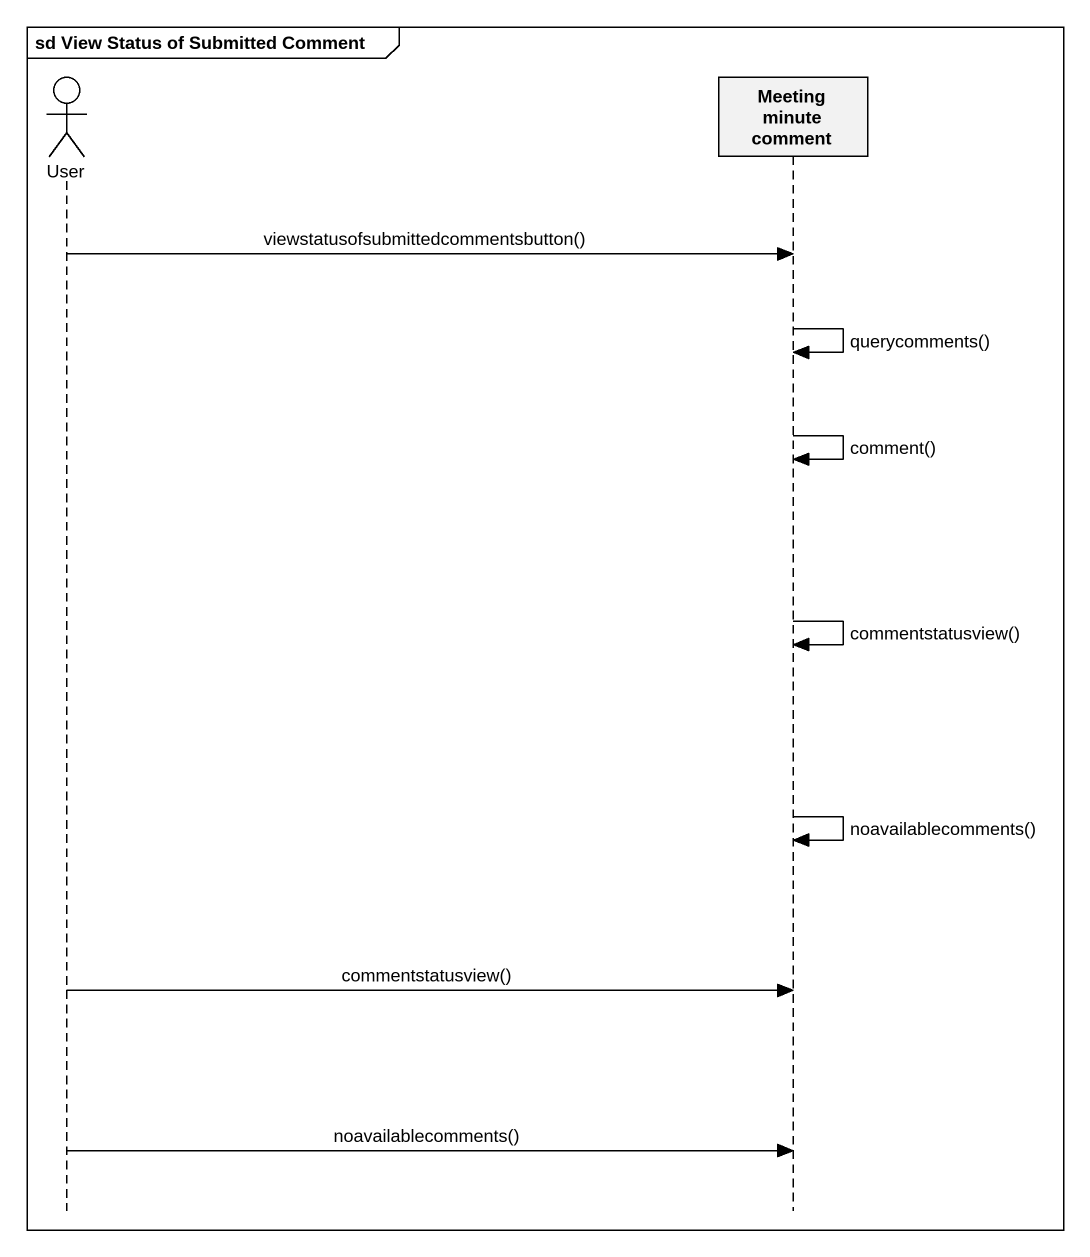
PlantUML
@startuml
mainframe sd View Status of Submitted Comment
hide footbox
actor User
participant "Meeting minute comment" as Meeting_minute_comment

User -> Meeting_minute_comment : viewstatusofsubmittedcommentsbutton()
Meeting_minute_comment -> Meeting_minute_comment : querycomments()
Meeting_minute_comment -> Meeting_minute_comment : comment()
Meeting_minute_comment -> Meeting_minute_comment : commentstatusview()
Meeting_minute_comment -> Meeting_minute_comment : noavailablecomments()
User -> Meeting_minute_comment : commentstatusview()
User -> Meeting_minute_comment : noavailablecomments()
@enduml
